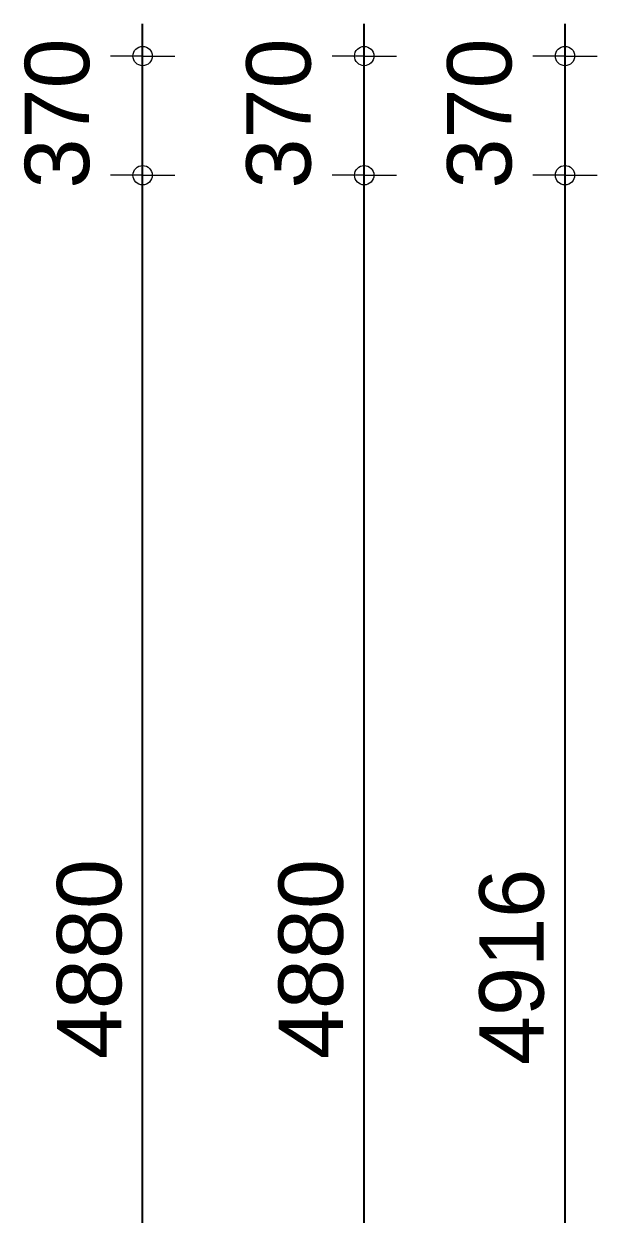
# Model space of a CAD drawing. Header units: millimetres. Extents: x 0 to 59350, y 0 to 29700.
# Drawn here: x 11880 to 12771, y 12741 to 14588 of the extents above; entities that cross this region are included whole.
import ezdxf

# ---------------------------------------------------------------- set-up
doc = ezdxf.new("R2010")
doc.units = ezdxf.units.MM
doc.layers.add('Standard', color=7, linetype='Continuous', lineweight=25)
doc.styles.add('ARIAL', font='arial.ttf')

msp = doc.modelspace()

# ---------------------------------------------------------------- linework, layer by layer
at = {"layer": 'Standard', "color": 7, "linetype": 'Continuous', "lineweight": -3}
for p, q in [((12064.6, 14538.1), (12064.6, 14588.1)), ((12408.8, 14538.1), (12408.8, 14588.1)), ((12720.7, 14538.1), (12720.7, 14588.1)), ((12064.6, 14353.1), (12064.6, 14538.1)), ((12408.8, 14353.1), (12408.8, 14538.1)), ((12720.7, 14353.1), (12720.7, 14538.1)), ((12064.6, 11913.1), (12064.6, 14353.1)), ((12408.8, 11913.1), (12408.8, 14353.1)), ((12720.7, 11895.4), (12720.7, 14353.1))]:
    msp.add_line(p, q, dxfattribs=at)
at = {"layer": 'Standard', "color": 7, "linetype": 'Continuous', "lineweight": 18}
for p, q in [((12064.6, 14538.1), (12014.6, 14538.1)), ((12064.6, 14538.1), (12114.6, 14538.1)), ((12408.8, 14538.1), (12358.8, 14538.1)), ((12408.8, 14538.1), (12458.8, 14538.1)), ((12720.7, 14538.1), (12670.7, 14538.1)), ((12720.7, 14538.1), (12770.7, 14538.1)), ((12064.6, 14353.1), (12014.6, 14353.1)), ((12064.6, 14353.1), (12114.6, 14353.1)), ((12408.8, 14353.1), (12358.8, 14353.1)), ((12408.8, 14353.1), (12458.8, 14353.1)), ((12720.7, 14353.1), (12670.7, 14353.1)), ((12720.7, 14353.1), (12770.7, 14353.1))]:
    msp.add_line(p, q, dxfattribs=at)
for centre in [(12064.6, 14538.1), (12408.8, 14538.1), (12720.7, 14538.1), (12064.6, 14353.1), (12408.8, 14353.1), (12720.7, 14353.1)]:
    msp.add_circle(centre, 15, dxfattribs=at)

# ---------------------------------------------------------------- texts
at = {"layer": 'Standard', "color": 7, "linetype": 'Continuous', "lineweight": 18, "char_height": 100, "attachment_point": 7, "rotation": 90, "style": 'ARIAL'}
for s, insert, width in [('\\W1.00;370', (11982.9, 14332.4), 285.149), ('\\W1.00;370', (12327, 14332.4), 285.149), ('\\W1.00;370', (12639, 14332.4), 285.149), ('\\W1.00;4880', (12032.9, 12981.1), 363.563), ('\\W1.00;4880', (12377.1, 12981.1), 363.563), ('\\W0.98;4916', (12689, 12972.1), 362.353)]:
    msp.add_mtext(s, dxfattribs=dict(at, insert=insert, width=width))

doc.saveas('drawing.dxf')
